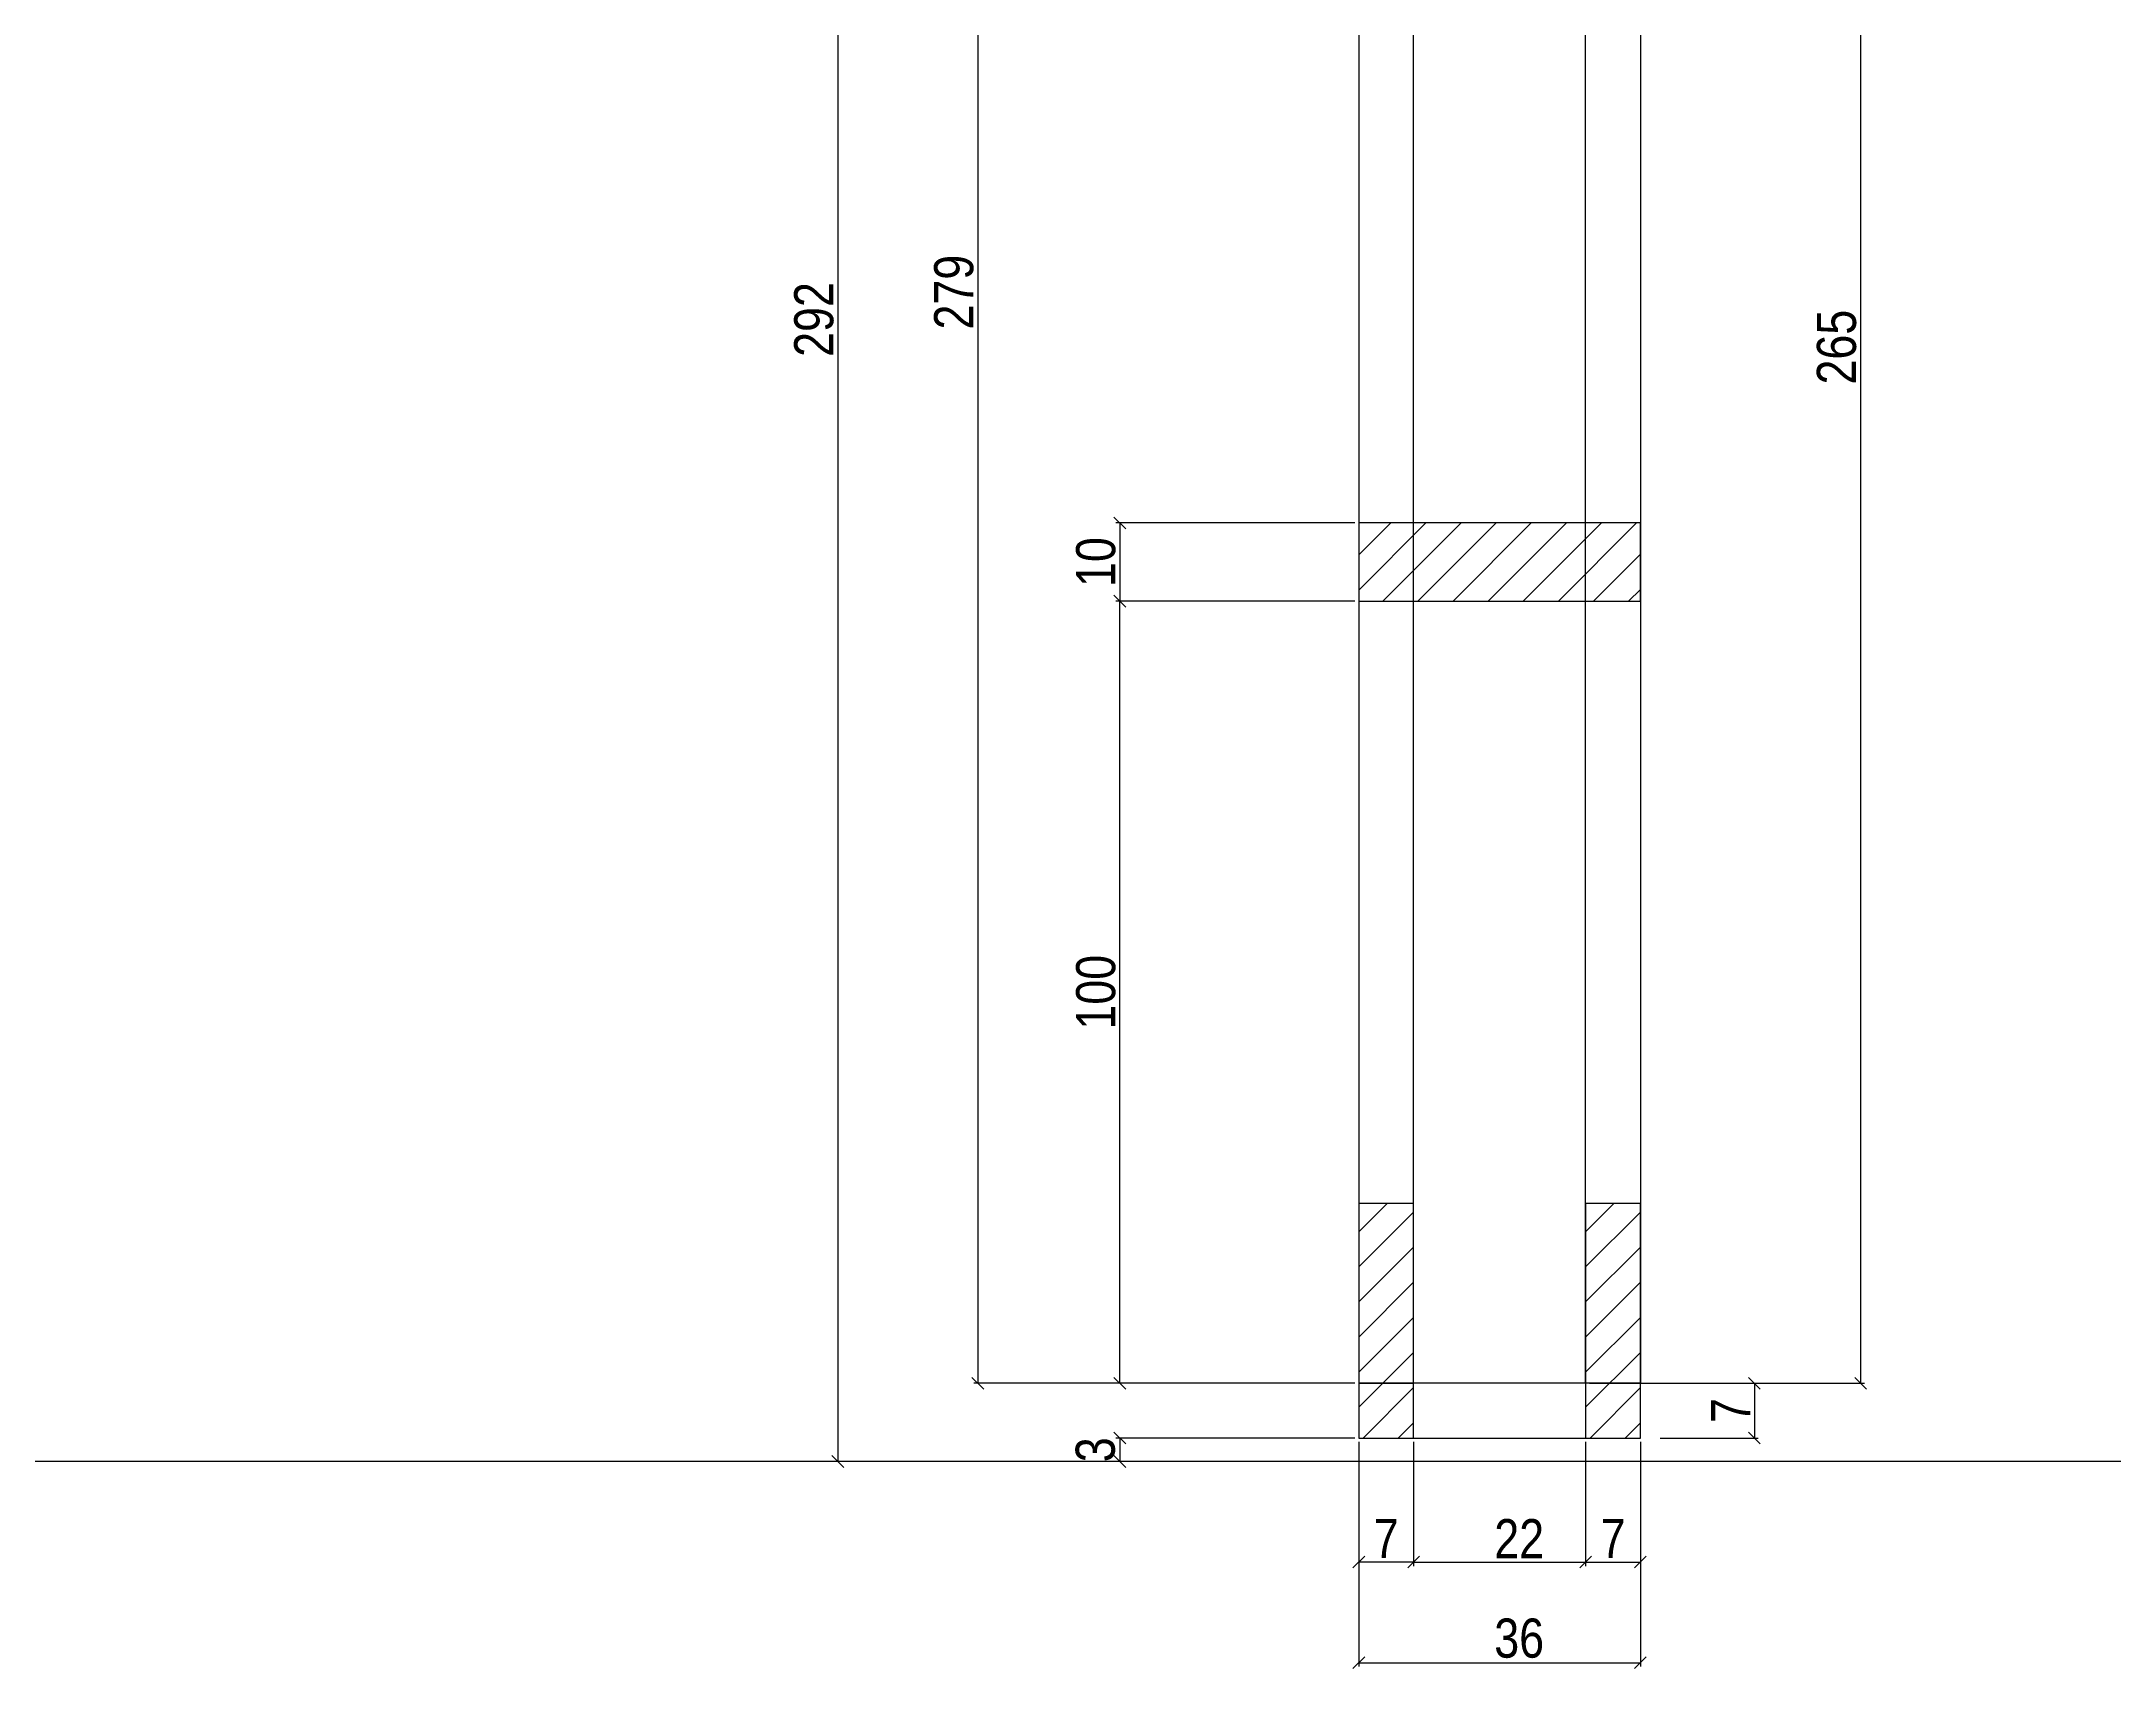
# Model space of a CAD drawing. Extents: x 15230 to 21256, y 3128 to 7338.
# Drawn here: x 17987 to 18517, y 3598 to 4014 of the extents above; entities that cross this region are included whole.
import ezdxf

# ---------------------------------------------------------------- set-up
doc = ezdxf.new("R2010")
doc.units = 0
doc.layers.add('COTA', color=241, linetype='Continuous')
doc.layers.add('TIRAS REESCORAMENTO', color=252, linetype='Continuous')
doc.styles.add('COTA TECNICA 2X', font='techl___.ttf', dxfattribs={"height": 10})
doc.dimstyles.new('SECAO', dxfattribs={"dimscale": 0.333333, "dimtxt": 5, "dimasz": 9, "dimexe": 3, "dimexo": 3, "dimgap": 3, "dimtad": 1, "dimdec": 1, "dimlfac": 0.5, "dimzin": 12, "dimdsep": 46, "dimtxsty": 'COTA TECNICA 2X', "dimblk1": 'OBLIQUE', "dimblk2": 'OBLIQUE', "dimsah": 1, "dimcen": 0.9, "dimclrd": 4, "dimclre": 4, "dimclrt": 240, "dimadec": 1, "dimazin": 3, "dimtfac": 1, "dimtdec": 1, "dimtmove": 0, "dimatfit": 3, "dimfxl": 1, "dimtolj": 1, "dimtzin": 12, "dimarcsym": 0})

# ---------------------------------------------------------------- blocks, each defined once
blk = doc.blocks.new('_Oblique')
at = {"color": 0, "linetype": 'ByBlock', "lineweight": -2}
blk.add_line((-0.5, -0.5), (0.5, 0.5), dxfattribs=at)
blk = doc.blocks.new('*D72')
at = {"layer": 'COTA', "color": 4, "lineweight": -2, "transparency": 16777216}
for p, q in [((18322.8, 4229.21), (18225.38, 4229.21)), ((18226.38, 4229.21), (18226.38, 3671.12)), ((18322.8, 3671.12), (18225.38, 3671.12))]:
    blk.add_line(p, q, dxfattribs=at)
at = {"layer": 'DEFPOINTS', "color": 0, "transparency": 16777216}
for p in [(18323.8, 4229.21), (18226.38, 3671.12), (18323.8, 3671.12)]:
    blk.add_point(p, dxfattribs=at)
at = {"layer": 'COTA', "color": 4, "lineweight": -2, "transparency": 16777216, "xscale": 3, "yscale": 3, "zscale": 3}
for p, rotation in [((18226.38, 4229.21), 90), ((18226.38, 3671.12), 270)]:
    blk.add_blockref('_Oblique', p, dxfattribs=dict(at, rotation=rotation))
at = {"layer": 'COTA', "color": 240, "transparency": 16777216, "insert": (18220.28, 3950.17), "char_height": 10, "attachment_point": 5, "rotation": 90, "style": 'COTA TECNICA 2X'}
blk.add_mtext('\\A1;279', dxfattribs=at)
blk = doc.blocks.new('*D73')
at = {"layer": 'COTA', "color": 4, "lineweight": -2, "transparency": 16777216}
for p, q in [((18323.8, 3656.12), (18323.8, 3598.66)), ((18395.8, 3656.12), (18395.8, 3598.66)), ((18323.8, 3599.66), (18395.8, 3599.66))]:
    blk.add_line(p, q, dxfattribs=at)
at = {"layer": 'DEFPOINTS', "color": 0, "transparency": 16777216}
for p in [(18323.8, 3657.12), (18395.8, 3657.12), (18395.8, 3599.66)]:
    blk.add_point(p, dxfattribs=at)
at = {"layer": 'COTA', "color": 4, "lineweight": -2, "transparency": 16777216, "xscale": 3, "yscale": 3, "zscale": 3, "rotation": 180}
blk.add_blockref('_Oblique', (18323.8, 3599.66), dxfattribs=at)
at = {"layer": 'COTA', "color": 4, "lineweight": -2, "transparency": 16777216, "xscale": 3, "yscale": 3, "zscale": 3}
blk.add_blockref('_Oblique', (18395.8, 3599.66), dxfattribs=at)
at = {"layer": 'COTA', "color": 240, "transparency": 16777216, "insert": (18364.8, 3605.88), "char_height": 10, "attachment_point": 5, "style": 'COTA TECNICA 2X'}
blk.add_mtext('\\A1;36', dxfattribs=at)
blk = doc.blocks.new('*D74')
at = {"layer": 'COTA', "color": 4, "lineweight": -2, "transparency": 16777216}
for p, q in [((18337.8, 3656.12), (18337.8, 3624.38)), ((18381.8, 3656.12), (18381.8, 3624.38)), ((18337.8, 3625.38), (18381.8, 3625.38))]:
    blk.add_line(p, q, dxfattribs=at)
at = {"layer": 'DEFPOINTS', "color": 0, "transparency": 16777216}
for p in [(18337.8, 3657.12), (18381.8, 3657.12), (18381.8, 3625.38)]:
    blk.add_point(p, dxfattribs=at)
at = {"layer": 'COTA', "color": 4, "lineweight": -2, "transparency": 16777216, "xscale": 3, "yscale": 3, "zscale": 3, "rotation": 180}
blk.add_blockref('_Oblique', (18337.8, 3625.38), dxfattribs=at)
at = {"layer": 'COTA', "color": 4, "lineweight": -2, "transparency": 16777216, "xscale": 3, "yscale": 3, "zscale": 3}
blk.add_blockref('_Oblique', (18381.8, 3625.38), dxfattribs=at)
at = {"layer": 'COTA', "color": 240, "transparency": 16777216, "insert": (18364.8, 3631.38), "char_height": 10, "attachment_point": 5, "style": 'COTA TECNICA 2X'}
blk.add_mtext('\\A1;22', dxfattribs=at)
blk = doc.blocks.new('*D75')
at = {"layer": 'COTA', "color": 4, "lineweight": -2, "transparency": 16777216}
blk.add_line((18381.8, 3625.38), (18395.8, 3625.38), dxfattribs=at)
at = {"layer": 'DEFPOINTS', "color": 0, "transparency": 16777216}
for p in [(18381.8, 3625.38), (18395.8, 3625.38), (18395.8, 3625.38)]:
    blk.add_point(p, dxfattribs=at)
at = {"layer": 'COTA', "color": 4, "lineweight": -2, "transparency": 16777216, "xscale": 3, "yscale": 3, "zscale": 3, "rotation": 180}
blk.add_blockref('_Oblique', (18381.8, 3625.38), dxfattribs=at)
at = {"layer": 'COTA', "color": 4, "lineweight": -2, "transparency": 16777216, "xscale": 3, "yscale": 3, "zscale": 3}
blk.add_blockref('_Oblique', (18395.8, 3625.38), dxfattribs=at)
at = {"layer": 'COTA', "color": 240, "transparency": 16777216, "insert": (18388.8, 3631.45), "char_height": 10, "attachment_point": 5, "style": 'COTA TECNICA 2X'}
blk.add_mtext('\\A1;7', dxfattribs=at)
blk = doc.blocks.new('*D76')
at = {"layer": 'COTA', "color": 4, "lineweight": -2, "transparency": 16777216}
blk.add_line((18337.8, 3625.38), (18323.8, 3625.38), dxfattribs=at)
at = {"layer": 'DEFPOINTS', "color": 0, "transparency": 16777216}
for p in [(18323.8, 3625.38), (18323.8, 3625.38), (18337.8, 3625.38)]:
    blk.add_point(p, dxfattribs=at)
at = {"layer": 'COTA', "color": 4, "lineweight": -2, "transparency": 16777216, "xscale": 3, "yscale": 3, "zscale": 3, "rotation": 180}
blk.add_blockref('_Oblique', (18323.8, 3625.38), dxfattribs=at)
at = {"layer": 'COTA', "color": 4, "lineweight": -2, "transparency": 16777216, "xscale": 3, "yscale": 3, "zscale": 3}
blk.add_blockref('_Oblique', (18337.8, 3625.38), dxfattribs=at)
at = {"layer": 'COTA', "color": 240, "transparency": 16777216, "insert": (18330.8, 3631.45), "char_height": 10, "attachment_point": 5, "style": 'COTA TECNICA 2X'}
blk.add_mtext('\\A1;7', dxfattribs=at)
blk = doc.blocks.new('*D77')
at = {"layer": 'COTA', "color": 4, "lineweight": -2, "transparency": 16777216}
for p, q in [((18322.8, 3891.14), (18261.69, 3891.14)), ((18262.69, 3891.14), (18262.69, 3871.14)), ((18322.8, 3871.14), (18261.69, 3871.14))]:
    blk.add_line(p, q, dxfattribs=at)
at = {"layer": 'DEFPOINTS', "color": 0, "transparency": 16777216}
for p in [(18323.8, 3891.14), (18262.69, 3871.14), (18323.8, 3871.14)]:
    blk.add_point(p, dxfattribs=at)
at = {"layer": 'COTA', "color": 4, "lineweight": -2, "transparency": 16777216, "xscale": 3, "yscale": 3, "zscale": 3}
for p, rotation in [((18262.69, 3891.14), 90), ((18262.69, 3871.14), 270)]:
    blk.add_blockref('_Oblique', p, dxfattribs=dict(at, rotation=rotation))
at = {"layer": 'COTA', "color": 240, "transparency": 16777216, "insert": (18256.58, 3881.14), "char_height": 10, "attachment_point": 5, "rotation": 90, "style": 'COTA TECNICA 2X'}
blk.add_mtext('\\A1;10', dxfattribs=at)
blk = doc.blocks.new('*D80')
at = {"layer": 'COTA', "color": 4, "lineweight": -2, "transparency": 16777216}
for p, q in [((18336.8, 4235.21), (18189.58, 4235.21)), ((18190.58, 4235.21), (18190.58, 3651.12)), ((18322.8, 3651.12), (18189.58, 3651.12))]:
    blk.add_line(p, q, dxfattribs=at)
at = {"layer": 'DEFPOINTS', "color": 0, "transparency": 16777216}
for p in [(18337.8, 4235.21), (18190.58, 3651.12), (18323.8, 3651.12)]:
    blk.add_point(p, dxfattribs=at)
at = {"layer": 'COTA', "color": 4, "lineweight": -2, "transparency": 16777216, "xscale": 3, "yscale": 3, "zscale": 3}
for p, rotation in [((18190.58, 4235.21), 90), ((18190.58, 3651.12), 270)]:
    blk.add_blockref('_Oblique', p, dxfattribs=dict(at, rotation=rotation))
at = {"layer": 'COTA', "color": 240, "transparency": 16777216, "insert": (18184.5, 3943.17), "char_height": 10, "attachment_point": 5, "rotation": 90, "style": 'COTA TECNICA 2X'}
blk.add_mtext('\\A1;292', dxfattribs=at)
blk = doc.blocks.new('*D81')
at = {"layer": 'COTA', "color": 4, "lineweight": -2, "transparency": 16777216}
for p, q in [((18322.8, 3657.12), (18261.69, 3657.12)), ((18262.69, 3657.12), (18262.69, 3651.12)), ((18322.8, 3651.12), (18261.69, 3651.12))]:
    blk.add_line(p, q, dxfattribs=at)
at = {"layer": 'DEFPOINTS', "color": 0, "transparency": 16777216}
for p in [(18323.8, 3657.12), (18262.69, 3651.12), (18323.8, 3651.12)]:
    blk.add_point(p, dxfattribs=at)
at = {"layer": 'COTA', "color": 4, "lineweight": -2, "transparency": 16777216, "xscale": 3, "yscale": 3, "zscale": 3}
for p, rotation in [((18262.69, 3657.12), 90), ((18262.69, 3651.12), 270)]:
    blk.add_blockref('_Oblique', p, dxfattribs=dict(at, rotation=rotation))
at = {"layer": 'COTA', "color": 240, "transparency": 16777216, "insert": (18256.47, 3654.12), "char_height": 10, "attachment_point": 5, "rotation": 90, "style": 'COTA TECNICA 2X'}
blk.add_mtext('\\A1;3', dxfattribs=at)
blk = doc.blocks.new('*D84')
at = {"layer": 'COTA', "color": 4, "lineweight": -2, "transparency": 16777216}
for p, q in [((18322.8, 3871.14), (18261.69, 3871.14)), ((18262.69, 3671.12), (18262.69, 3871.14)), ((18321.8, 3671.12), (18261.69, 3671.12))]:
    blk.add_line(p, q, dxfattribs=at)
at = {"layer": 'DEFPOINTS', "color": 0, "transparency": 16777216}
for p in [(18262.69, 3871.14), (18323.8, 3871.14), (18322.8, 3671.12)]:
    blk.add_point(p, dxfattribs=at)
at = {"layer": 'COTA', "color": 4, "lineweight": -2, "transparency": 16777216, "xscale": 3, "yscale": 3, "zscale": 3}
for p, rotation in [((18262.69, 3871.14), 90), ((18262.69, 3671.12), 270)]:
    blk.add_blockref('_Oblique', p, dxfattribs=dict(at, rotation=rotation))
at = {"layer": 'COTA', "color": 240, "transparency": 16777216, "insert": (18256.58, 3771.13), "char_height": 10, "attachment_point": 5, "rotation": 90, "style": 'COTA TECNICA 2X'}
blk.add_mtext('\\A1;100', dxfattribs=at)
blk = doc.blocks.new('*D86')
at = {"layer": 'COTA', "color": 4, "lineweight": -2, "transparency": 16777216}
for p, q in [((18397.8, 4201.09), (18453.1, 4201.09)), ((18452.1, 4201.09), (18452.1, 3671.12)), ((18397.8, 3671.12), (18453.1, 3671.12))]:
    blk.add_line(p, q, dxfattribs=at)
at = {"layer": 'DEFPOINTS', "color": 0, "transparency": 16777216}
for p in [(18396.8, 4201.09), (18396.8, 3671.12), (18452.1, 3671.12)]:
    blk.add_point(p, dxfattribs=at)
at = {"layer": 'COTA', "color": 4, "lineweight": -2, "transparency": 16777216, "xscale": 3, "yscale": 3, "zscale": 3}
for p, rotation in [((18452.1, 4201.09), 90), ((18452.1, 3671.12), 270)]:
    blk.add_blockref('_Oblique', p, dxfattribs=dict(at, rotation=rotation))
at = {"layer": 'COTA', "color": 240, "transparency": 16777216, "insert": (18445.99, 3936.1), "char_height": 10, "attachment_point": 5, "rotation": 90, "style": 'COTA TECNICA 2X'}
blk.add_mtext('\\A1;265', dxfattribs=at)
blk = doc.blocks.new('*D87')
at = {"layer": 'COTA', "color": 4, "lineweight": -2, "transparency": 16777216}
for p, q in [((18382.8, 3671.12), (18425.95, 3671.12)), ((18424.95, 3671.12), (18424.95, 3657.12)), ((18400.86, 3657.12), (18425.95, 3657.12))]:
    blk.add_line(p, q, dxfattribs=at)
at = {"layer": 'DEFPOINTS', "color": 0, "transparency": 16777216}
for p in [(18381.8, 3671.12), (18399.86, 3657.12), (18424.95, 3657.12)]:
    blk.add_point(p, dxfattribs=at)
at = {"layer": 'COTA', "color": 4, "lineweight": -2, "transparency": 16777216, "xscale": 3, "yscale": 3, "zscale": 3}
for p, rotation in [((18424.95, 3671.12), 90), ((18424.95, 3657.12), 270)]:
    blk.add_blockref('_Oblique', p, dxfattribs=dict(at, rotation=rotation))
at = {"layer": 'COTA', "color": 240, "transparency": 16777216, "insert": (18418.88, 3664.12), "char_height": 10, "attachment_point": 5, "rotation": 90, "style": 'COTA TECNICA 2X'}
blk.add_mtext('\\A1;7', dxfattribs=at)

msp = doc.modelspace()

# ---------------------------------------------------------------- hatches: boundary and pattern name
at = {"layer": 'COTA'}
h = msp.add_hatch(dxfattribs=at)
h.set_pattern_fill('ANSI31', color=256, scale=2, style=0)
h.set_pattern_definition([(45, (-5258.051, -194230.161), (-4.49012806, 4.49012806), [])])
h.paths.add_polyline_path([(18395.8, 3871.14), (18395.8, 3891.14), (18323.8, 3891.14), (18323.8, 3871.14)])
h = msp.add_hatch(dxfattribs=at)
h.set_pattern_fill('ANSI31', color=256, scale=2, style=0)
h.set_pattern_definition([(45, (-1520.4174, -2152.071), (-4.490128, 4.490128), [])])
h.paths.add_polyline_path([(18323.8, 3657.12), (18337.8, 3657.12), (18337.8, 3717.12), (18323.8, 3717.12)])
h = msp.add_hatch(dxfattribs=at)
h.set_pattern_fill('ANSI31', color=256, scale=2, style=0)
h.set_pattern_definition([(45, (-1462.4174, -2152.071), (-4.490128, 4.490128), [])])
h.paths.add_polyline_path([(18381.8, 3657.12), (18395.8, 3657.12), (18395.8, 3717.12), (18381.8, 3717.12)])

# ---------------------------------------------------------------- linework, layer by layer
at = {"linetype": 'Continuous'}
for points in [[(18323.8, 3671.12), (18337.8, 3671.12), (18337.8, 4229.21), (18323.8, 4229.21)], [(18323.8, 3657.12), (18337.8, 3657.12), (18337.8, 3717.12), (18323.8, 3717.12)], [(18381.8, 3657.12), (18395.8, 3657.12), (18395.8, 3717.12), (18381.8, 3717.12)]]:
    msp.add_lwpolyline(points, close=True, dxfattribs=at)
for points in [[(18381.8, 4120.16), (18381.8, 4201.09), (18395.8, 4201.09), (18395.8, 3671.12), (18381.8, 3671.12), (18381.8, 4120.16)], [(18323.8, 3871.14), (18395.8, 3871.14), (18395.8, 3891.14), (18323.8, 3891.14), (18323.8, 3871.14)], [(18345.8, 3657.12), (18395.8, 3657.12), (18395.8, 3671.12), (18323.8, 3671.12), (18323.8, 3657.12), (18345.8, 3657.12)]]:
    msp.add_lwpolyline(points, dxfattribs=at)
at = {"layer": 'TIRAS REESCORAMENTO', "linetype": 'ByBlock'}
msp.add_line((18582.13, 3651.12), (17957.85, 3651.12), dxfattribs=at)

# ---------------------------------------------------------------- dimensions: what is measured, and where the dimension line sits
at = {"layer": 'COTA', "color": 3}
for base, p1, p2, picture, middle in [((18190.58, 3651.12), (18337.8, 4235.21), (18323.8, 3651.12), '*D80', (18184.5, 3943.17)), ((18226.38, 3671.12), (18323.8, 4229.21), (18323.8, 3671.12), '*D72', (18220.28, 3950.17)), ((18452.1, 3671.12), (18396.8, 4201.09), (18396.8, 3671.12), '*D86', (18445.99, 3936.1)), ((18262.69, 3871.14), (18323.8, 3891.14), (18323.8, 3871.14), '*D77', (18256.58, 3881.14)), ((18262.69, 3871.14), (18322.8, 3671.12), (18323.8, 3871.14), '*D84', (18256.58, 3771.13)), ((18424.95, 3657.12), (18381.8, 3671.12), (18399.86, 3657.12), '*D87', (18418.88, 3664.12))]:
    dim = msp.add_linear_dim(base=base, p1=p1, p2=p2, angle=90, dimstyle='SECAO', dxfattribs=at)
    dim.commit()
    dim.dimension.update_dxf_attribs({"geometry": picture, "text_midpoint": middle})
dim = msp.add_linear_dim(base=(18262.69, 3651.12), p1=(18323.8, 3657.12), p2=(18323.8, 3651.12), angle=90, dimstyle='SECAO', dxfattribs=at)
dim.commit()
dim.dimension.update_dxf_attribs({"geometry": '*D81', "text_midpoint": (18262.69, 3654.12), "dimtype": 160})
for base, p1, p2, picture, middle in [((18395.8, 3599.66), (18323.8, 3657.12), (18395.8, 3657.12), '*D73', (18364.8, 3599.66)), ((18381.8, 3625.38), (18337.8, 3657.12), (18381.8, 3657.12), '*D74', (18364.8, 3625.38)), ((18395.8, 3625.38), (18381.8, 3625.38), (18395.8, 3625.38), '*D75', (18388.8, 3625.38))]:
    dim = msp.add_linear_dim(base=base, p1=p1, p2=p2, dimstyle='SECAO', dxfattribs=at)
    dim.commit()
    dim.dimension.update_dxf_attribs({"geometry": picture, "text_midpoint": middle, "dimtype": 160})
dim = msp.add_linear_dim(base=(18323.8, 3625.38), p1=(18337.8, 3625.38), p2=(18323.8, 3625.38), dimstyle='SECAO', dxfattribs=at)
dim.commit()
dim.dimension.update_dxf_attribs({"geometry": '*D76', "text_midpoint": (18330.8, 3631.45)})

doc.saveas('drawing.dxf')
